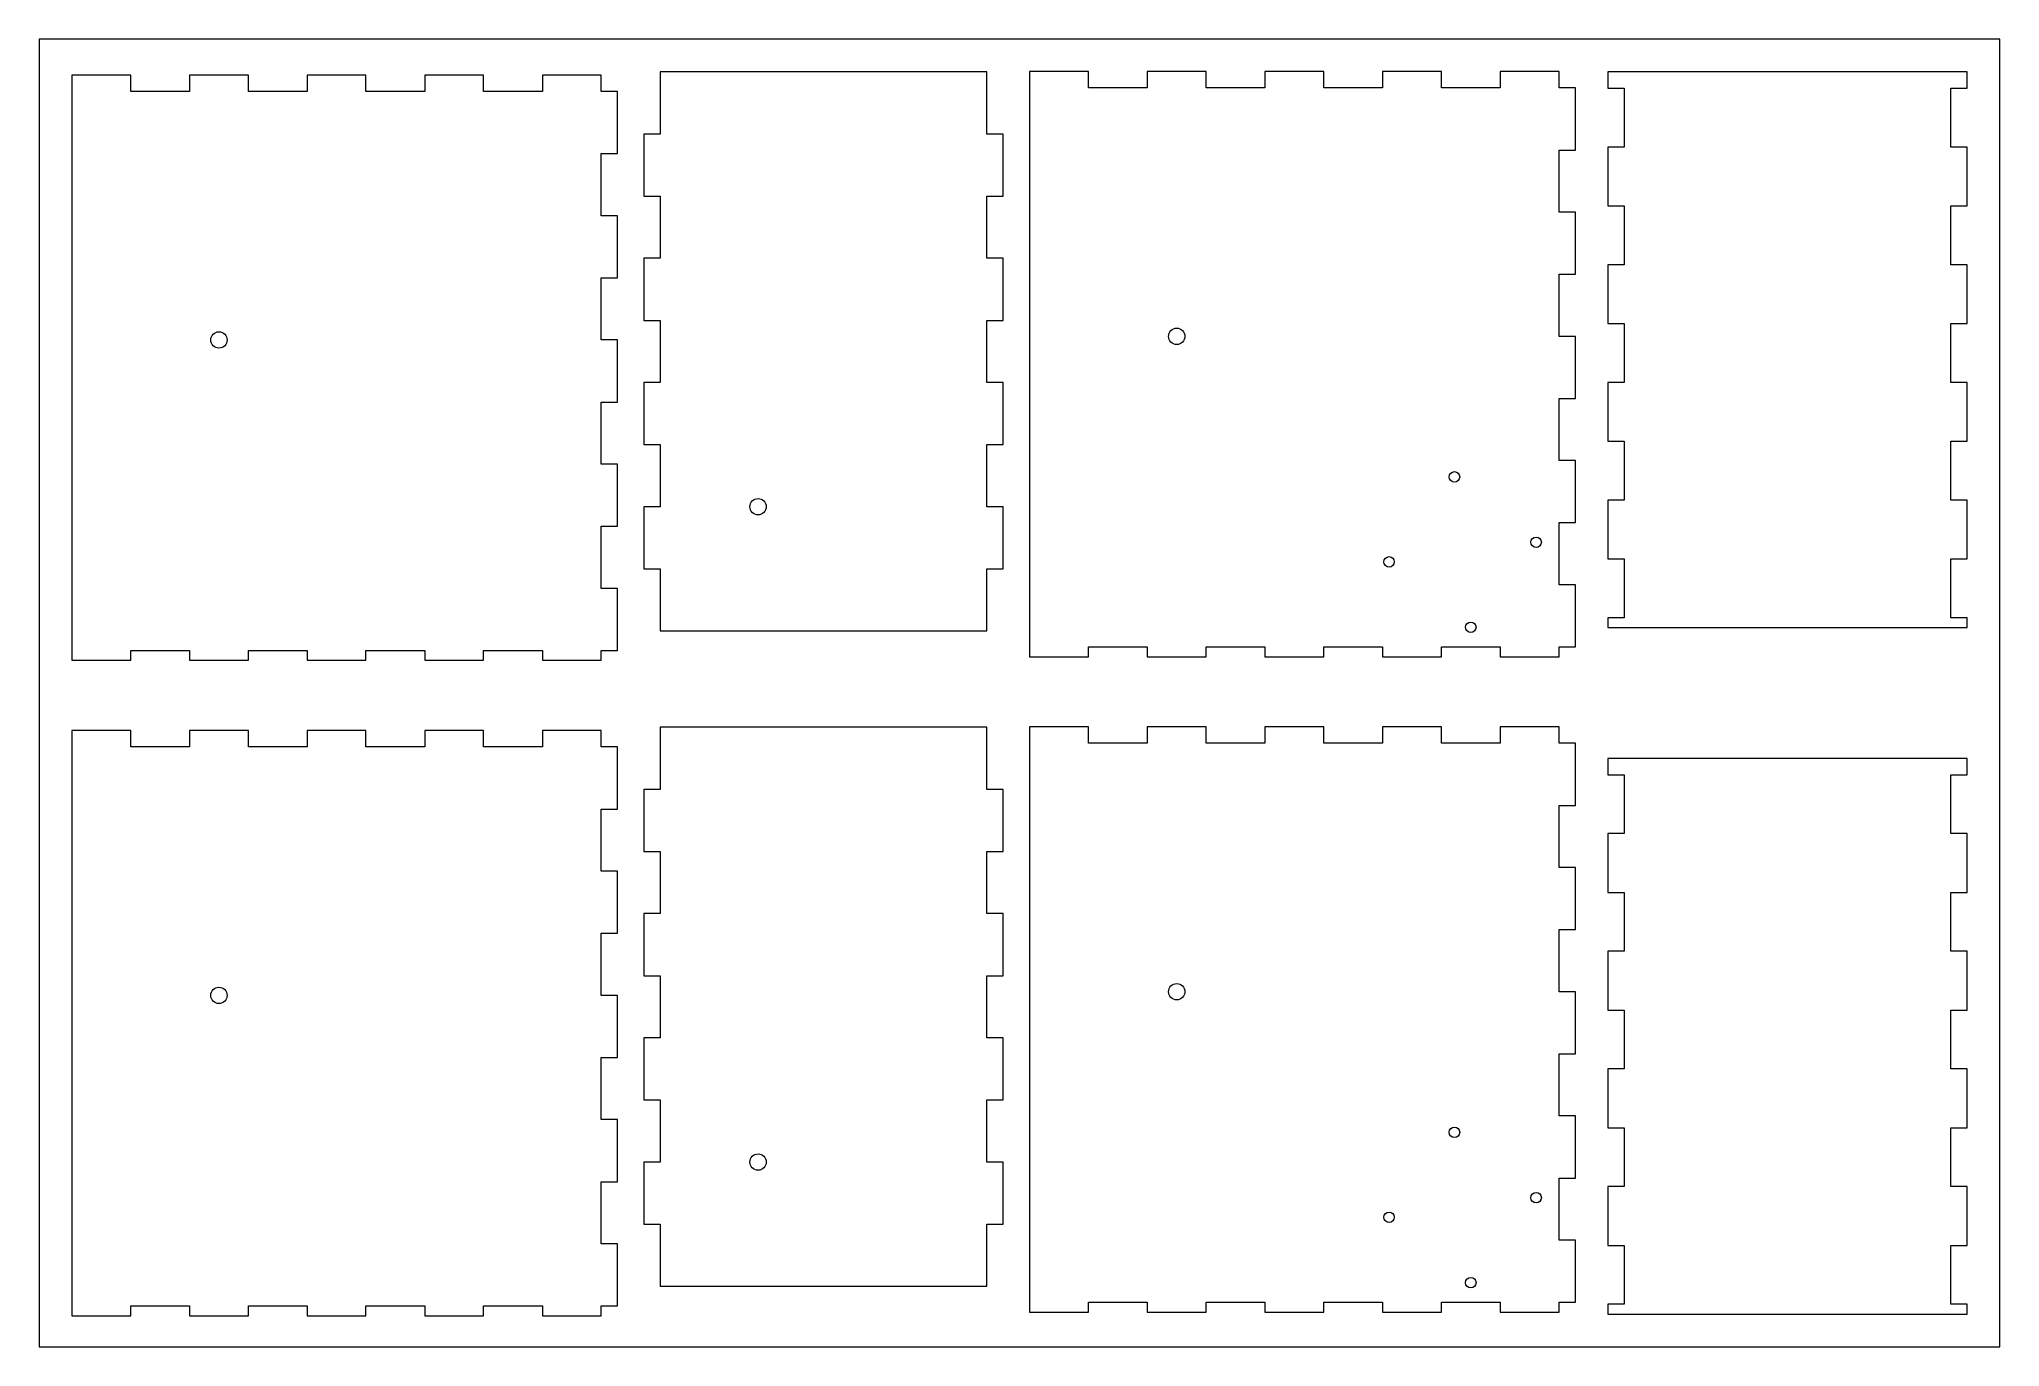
# Model space of a CAD drawing. Header units: millimetres. Extents: x 0 to 600, y 0 to 400.
import ezdxf

# ---------------------------------------------------------------- set-up
doc = ezdxf.new("R2010")
doc.units = ezdxf.units.MM
doc.layers.get('0').update_dxf_attribs({"lineweight": 0})

msp = doc.modelspace()

# ---------------------------------------------------------------- linework, layer by layer
for p, q in [((600, 400), (0, 400)), ((0, 400), (0, 0)), ((600, 0), (600, 400)), ((0, 0), (600, 0))]:
    msp.add_line(p, q)
at = {"color": 1, "true_color": 0xff0000}
for p, q in [((290, 390), (190, 390)), ((190, 390), (190, 371)), ((290, 371), (290, 390)), ((321.11, 390.11), (303.11, 390.11)), ((303.11, 390.11), (303.11, 211.11)), ((321.11, 385.11), (321.11, 390.11)), ((357.11, 390.11), (339.11, 390.11)), ((339.11, 390.11), (339.11, 385.11)), ((357.11, 385.11), (357.11, 390.11)), ((393.11, 390.11), (375.11, 390.11)), ((375.11, 390.11), (375.11, 385.11)), ((393.11, 385.11), (393.11, 390.11)), ((429.11, 390.11), (411.11, 390.11)), ((411.11, 390.11), (411.11, 385.11)), ((429.11, 385.11), (429.11, 390.11)), ((465.11, 390.11), (447.11, 390.11)), ((447.11, 390.11), (447.11, 385.11)), ((465.11, 385.11), (465.11, 390.11)), ((590, 390), (480, 390)), ((480, 390), (480, 385)), ((590, 385), (590, 390)), ((28, 389), (10, 389)), ((10, 389), (10, 210)), ((28, 384), (28, 389)), ((46, 384), (28, 384)), ((64, 389), (46, 389)), ((46, 389), (46, 384)), ((64, 384), (64, 389)), ((82, 384), (64, 384)), ((100, 389), (82, 389)), ((82, 389), (82, 384)), ((100, 384), (100, 389)), ((118, 384), (100, 384)), ((136, 389), (118, 389)), ((118, 389), (118, 384)), ((136, 384), (136, 389)), ((154, 384), (136, 384)), ((172, 389), (154, 389)), ((154, 389), (154, 384)), ((172, 384), (172, 389)), ((177, 384), (172, 384)), ((177, 365), (177, 384)), ((339.11, 385.11), (321.11, 385.11)), ((375.11, 385.11), (357.11, 385.11)), ((411.11, 385.11), (393.11, 385.11)), ((447.11, 385.11), (429.11, 385.11)), ((470.11, 385.11), (465.11, 385.11)), ((470.11, 366.11), (470.11, 385.11)), ((480, 385), (485, 385)), ((485, 385), (485, 367)), ((585, 367), (585, 385)), ((585, 385), (590, 385)), ((190, 371), (185, 371)), ((185, 371), (185, 352)), ((295, 371), (290, 371)), ((295, 352), (295, 371)), ((465.11, 347.11), (465.11, 366.11)), ((465.11, 366.11), (470.11, 366.11)), ((485, 367), (480, 367)), ((480, 367), (480, 349)), ((590, 367), (585, 367)), ((590, 349), (590, 367)), ((172, 346), (172, 365)), ((172, 365), (177, 365)), ((185, 352), (190, 352)), ((190, 352), (190, 333)), ((290, 333), (290, 352)), ((290, 352), (295, 352)), ((480, 349), (485, 349)), ((485, 349), (485, 331)), ((585, 331), (585, 349)), ((585, 349), (590, 349)), ((177, 346), (172, 346)), ((177, 327), (177, 346)), ((470.11, 347.11), (465.11, 347.11)), ((470.11, 328.11), (470.11, 347.11)), ((190, 333), (185, 333)), ((185, 333), (185, 314)), ((295, 333), (290, 333)), ((295, 314), (295, 333)), ((485, 331), (480, 331)), ((480, 331), (480, 313)), ((590, 331), (585, 331)), ((590, 313), (590, 331)), ((172, 308), (172, 327)), ((172, 327), (177, 327)), ((465.11, 309.11), (465.11, 328.11)), ((465.11, 328.11), (470.11, 328.11)), ((185, 314), (190, 314)), ((190, 314), (190, 295)), ((290, 295), (290, 314)), ((290, 314), (295, 314)), ((480, 313), (485, 313)), ((485, 313), (485, 295)), ((585, 295), (585, 313)), ((585, 313), (590, 313)), ((177, 308), (172, 308)), ((177, 289), (177, 308)), ((470.11, 309.11), (465.11, 309.11)), ((470.11, 290.11), (470.11, 309.11)), ((190, 295), (185, 295)), ((185, 295), (185, 276)), ((295, 295), (290, 295)), ((295, 276), (295, 295)), ((485, 295), (480, 295)), ((480, 295), (480, 277)), ((590, 295), (585, 295)), ((590, 277), (590, 295)), ((172, 270), (172, 289)), ((172, 289), (177, 289)), ((465.11, 271.11), (465.11, 290.11)), ((465.11, 290.11), (470.11, 290.11)), ((185, 276), (190, 276)), ((190, 276), (190, 257)), ((290, 257), (290, 276)), ((290, 276), (295, 276)), ((480, 277), (485, 277)), ((485, 277), (485, 259)), ((585, 259), (585, 277)), ((585, 277), (590, 277)), ((177, 270), (172, 270)), ((177, 251), (177, 270)), ((470.11, 271.11), (465.11, 271.11)), ((470.11, 252.11), (470.11, 271.11)), ((485, 259), (480, 259)), ((480, 259), (480, 241)), ((590, 259), (585, 259)), ((590, 241), (590, 259)), ((190, 257), (185, 257)), ((185, 257), (185, 238)), ((295, 257), (290, 257)), ((295, 238), (295, 257)), ((465.11, 233.11), (465.11, 252.11)), ((465.11, 252.11), (470.11, 252.11)), ((172, 232), (172, 251)), ((172, 251), (177, 251)), ((480, 241), (485, 241)), ((485, 241), (485, 223)), ((585, 223), (585, 241)), ((585, 241), (590, 241)), ((185, 238), (190, 238)), ((190, 238), (190, 219)), ((290, 219), (290, 238)), ((290, 238), (295, 238)), ((177, 232), (172, 232)), ((177, 213), (177, 232)), ((470.11, 233.11), (465.11, 233.11)), ((470.11, 214.11), (470.11, 233.11)), ((485, 223), (480, 223)), ((480, 223), (480, 220)), ((590, 223), (585, 223)), ((590, 220), (590, 223)), ((190, 219), (290, 219)), ((480, 220), (590, 220)), ((10, 210), (28, 210)), ((28, 210), (28, 213)), ((28, 213), (46, 213)), ((46, 213), (46, 210)), ((46, 210), (64, 210)), ((64, 210), (64, 213)), ((64, 213), (82, 213)), ((82, 213), (82, 210)), ((82, 210), (100, 210)), ((100, 210), (100, 213)), ((100, 213), (118, 213)), ((118, 213), (118, 210)), ((118, 210), (136, 210)), ((136, 210), (136, 213)), ((136, 213), (154, 213)), ((154, 213), (154, 210)), ((154, 210), (172, 210)), ((172, 210), (172, 213)), ((172, 213), (177, 213)), ((303.11, 211.11), (321.11, 211.11)), ((321.11, 211.11), (321.11, 214.11)), ((321.11, 214.11), (339.11, 214.11)), ((339.11, 214.11), (339.11, 211.11)), ((339.11, 211.11), (357.11, 211.11)), ((357.11, 211.11), (357.11, 214.11)), ((357.11, 214.11), (375.11, 214.11)), ((375.11, 214.11), (375.11, 211.11)), ((375.11, 211.11), (393.11, 211.11)), ((393.11, 211.11), (393.11, 214.11)), ((393.11, 214.11), (411.11, 214.11)), ((411.11, 214.11), (411.11, 211.11)), ((411.11, 211.11), (429.11, 211.11)), ((429.11, 211.11), (429.11, 214.11)), ((429.11, 214.11), (447.11, 214.11)), ((447.11, 214.11), (447.11, 211.11)), ((447.11, 211.11), (465.11, 211.11)), ((465.11, 211.11), (465.11, 214.11)), ((465.11, 214.11), (470.11, 214.11)), ((28, 188.5), (10, 188.5)), ((10, 188.5), (10, 9.5)), ((28, 183.5), (28, 188.5)), ((64, 188.5), (46, 188.5)), ((46, 188.5), (46, 183.5)), ((64, 183.5), (64, 188.5)), ((100, 188.5), (82, 188.5)), ((82, 188.5), (82, 183.5)), ((100, 183.5), (100, 188.5)), ((136, 188.5), (118, 188.5)), ((118, 188.5), (118, 183.5)), ((136, 183.5), (136, 188.5)), ((172, 188.5), (154, 188.5)), ((154, 188.5), (154, 183.5)), ((172, 183.5), (172, 188.5)), ((290, 189.5), (190, 189.5)), ((190, 189.5), (190, 170.5)), ((290, 170.5), (290, 189.5)), ((321.11, 189.61), (303.11, 189.61)), ((303.11, 189.61), (303.11, 10.61)), ((321.11, 184.61), (321.11, 189.61)), ((357.11, 189.61), (339.11, 189.61)), ((339.11, 189.61), (339.11, 184.61)), ((357.11, 184.61), (357.11, 189.61)), ((393.11, 189.61), (375.11, 189.61)), ((375.11, 189.61), (375.11, 184.61)), ((393.11, 184.61), (393.11, 189.61)), ((429.11, 189.61), (411.11, 189.61)), ((411.11, 189.61), (411.11, 184.61)), ((429.11, 184.61), (429.11, 189.61)), ((465.11, 189.61), (447.11, 189.61)), ((447.11, 189.61), (447.11, 184.61)), ((465.11, 184.61), (465.11, 189.61)), ((46, 183.5), (28, 183.5)), ((82, 183.5), (64, 183.5)), ((118, 183.5), (100, 183.5)), ((154, 183.5), (136, 183.5)), ((177, 183.5), (172, 183.5)), ((177, 164.5), (177, 183.5)), ((339.11, 184.61), (321.11, 184.61)), ((375.11, 184.61), (357.11, 184.61)), ((411.11, 184.61), (393.11, 184.61)), ((447.11, 184.61), (429.11, 184.61)), ((470.11, 184.61), (465.11, 184.61)), ((470.11, 165.61), (470.11, 184.61)), ((590, 180), (480, 180)), ((480, 180), (480, 175)), ((590, 175), (590, 180)), ((480, 175), (485, 175)), ((485, 175), (485, 157)), ((585, 157), (585, 175)), ((585, 175), (590, 175)), ((190, 170.5), (185, 170.5)), ((185, 170.5), (185, 151.5)), ((295, 170.5), (290, 170.5)), ((295, 151.5), (295, 170.5)), ((172, 145.5), (172, 164.5)), ((172, 164.5), (177, 164.5)), ((465.11, 146.61), (465.11, 165.61)), ((465.11, 165.61), (470.11, 165.61)), ((485, 157), (480, 157)), ((480, 157), (480, 139)), ((590, 157), (585, 157)), ((590, 139), (590, 157)), ((185, 151.5), (190, 151.5)), ((190, 151.5), (190, 132.5)), ((290, 132.5), (290, 151.5)), ((290, 151.5), (295, 151.5)), ((177, 145.5), (172, 145.5)), ((177, 126.5), (177, 145.5)), ((470.11, 146.61), (465.11, 146.61)), ((470.11, 127.61), (470.11, 146.61)), ((480, 139), (485, 139)), ((485, 139), (485, 121)), ((585, 121), (585, 139)), ((585, 139), (590, 139)), ((190, 132.5), (185, 132.5)), ((185, 132.5), (185, 113.5)), ((295, 132.5), (290, 132.5)), ((295, 113.5), (295, 132.5)), ((172, 107.5), (172, 126.5)), ((172, 126.5), (177, 126.5)), ((465.11, 108.61), (465.11, 127.61)), ((465.11, 127.61), (470.11, 127.61)), ((485, 121), (480, 121)), ((480, 121), (480, 103)), ((590, 121), (585, 121)), ((590, 103), (590, 121)), ((185, 113.5), (190, 113.5)), ((190, 113.5), (190, 94.5)), ((290, 94.5), (290, 113.5)), ((290, 113.5), (295, 113.5)), ((470.11, 108.61), (465.11, 108.61)), ((470.11, 89.61), (470.11, 108.61)), ((177, 107.5), (172, 107.5)), ((177, 88.5), (177, 107.5)), ((480, 103), (485, 103)), ((485, 103), (485, 85)), ((585, 85), (585, 103)), ((585, 103), (590, 103)), ((190, 94.5), (185, 94.5)), ((185, 94.5), (185, 75.5)), ((295, 94.5), (290, 94.5)), ((295, 75.5), (295, 94.5)), ((172, 69.5), (172, 88.5)), ((172, 88.5), (177, 88.5)), ((465.11, 70.61), (465.11, 89.61)), ((465.11, 89.61), (470.11, 89.61)), ((485, 85), (480, 85)), ((480, 85), (480, 67)), ((590, 85), (585, 85)), ((590, 67), (590, 85)), ((185, 75.5), (190, 75.5)), ((190, 75.5), (190, 56.5)), ((290, 56.5), (290, 75.5)), ((290, 75.5), (295, 75.5)), ((177, 69.5), (172, 69.5)), ((177, 50.5), (177, 69.5)), ((470.11, 70.61), (465.11, 70.61)), ((470.11, 51.61), (470.11, 70.61)), ((480, 67), (485, 67)), ((485, 67), (485, 49)), ((585, 49), (585, 67)), ((585, 67), (590, 67)), ((190, 56.5), (185, 56.5)), ((185, 56.5), (185, 37.5)), ((295, 56.5), (290, 56.5)), ((295, 37.5), (295, 56.5)), ((172, 31.5), (172, 50.5)), ((172, 50.5), (177, 50.5)), ((465.11, 32.61), (465.11, 51.61)), ((465.11, 51.61), (470.11, 51.61)), ((485, 49), (480, 49)), ((480, 49), (480, 31)), ((590, 49), (585, 49)), ((590, 31), (590, 49)), ((185, 37.5), (190, 37.5)), ((190, 37.5), (190, 18.5)), ((290, 18.5), (290, 37.5)), ((290, 37.5), (295, 37.5)), ((177, 31.5), (172, 31.5)), ((177, 12.5), (177, 31.5)), ((470.11, 32.61), (465.11, 32.61)), ((470.11, 13.61), (470.11, 32.61)), ((480, 31), (485, 31)), ((485, 31), (485, 13)), ((585, 13), (585, 31)), ((585, 31), (590, 31)), ((190, 18.5), (290, 18.5)), ((28, 9.5), (28, 12.5)), ((28, 12.5), (46, 12.5)), ((46, 12.5), (46, 9.5)), ((64, 9.5), (64, 12.5)), ((64, 12.5), (82, 12.5)), ((82, 12.5), (82, 9.5)), ((100, 9.5), (100, 12.5)), ((100, 12.5), (118, 12.5)), ((118, 12.5), (118, 9.5)), ((136, 9.5), (136, 12.5)), ((136, 12.5), (154, 12.5)), ((154, 12.5), (154, 9.5)), ((172, 9.5), (172, 12.5)), ((172, 12.5), (177, 12.5)), ((321.11, 10.61), (321.11, 13.61)), ((321.11, 13.61), (339.11, 13.61)), ((339.11, 13.61), (339.11, 10.61)), ((357.11, 10.61), (357.11, 13.61)), ((357.11, 13.61), (375.11, 13.61)), ((375.11, 13.61), (375.11, 10.61)), ((393.11, 10.61), (393.11, 13.61)), ((393.11, 13.61), (411.11, 13.61)), ((411.11, 13.61), (411.11, 10.61)), ((429.11, 10.61), (429.11, 13.61)), ((429.11, 13.61), (447.11, 13.61)), ((447.11, 13.61), (447.11, 10.61)), ((465.11, 10.61), (465.11, 13.61)), ((465.11, 13.61), (470.11, 13.61)), ((485, 13), (480, 13)), ((480, 13), (480, 10)), ((590, 13), (585, 13)), ((590, 10), (590, 13)), ((10, 9.5), (28, 9.5)), ((46, 9.5), (64, 9.5)), ((82, 9.5), (100, 9.5)), ((118, 9.5), (136, 9.5)), ((154, 9.5), (172, 9.5)), ((303.11, 10.61), (321.11, 10.61)), ((339.11, 10.61), (357.11, 10.61)), ((375.11, 10.61), (393.11, 10.61)), ((411.11, 10.61), (429.11, 10.61)), ((447.11, 10.61), (465.11, 10.61)), ((480, 10), (590, 10))]:
    msp.add_line(p, q, dxfattribs=at)
for centre, radius in [((55, 308), 2.5), ((348.11, 309.11), 2.5), ((433.11, 266.11), 1.6), ((220, 257), 2.5), ((458.11, 246.11), 1.6), ((413.11, 240.11), 1.6), ((438.11, 220.11), 1.6), ((55, 107.5), 2.5), ((348.11, 108.61), 2.5), ((433.11, 65.61), 1.6), ((220, 56.5), 2.5), ((458.11, 45.61), 1.6), ((413.11, 39.61), 1.6), ((438.11, 19.61), 1.6)]:
    msp.add_circle(centre, radius, dxfattribs=at)

doc.saveas('drawing.dxf')
